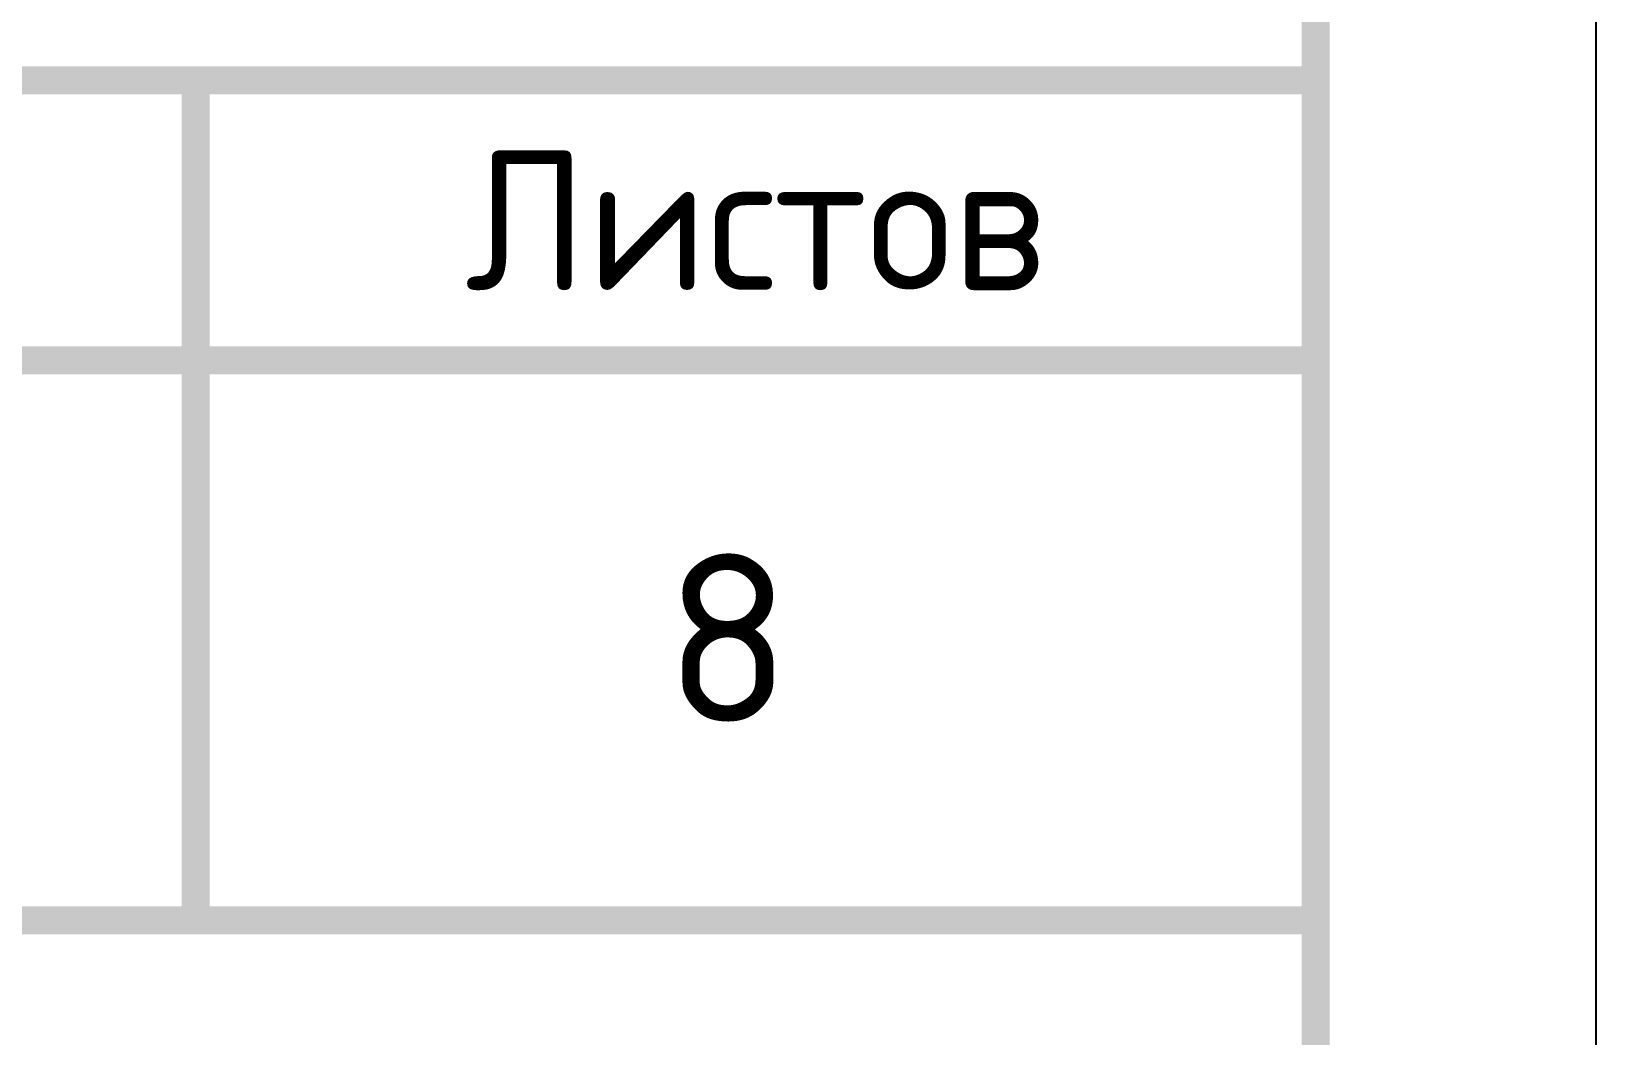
# Model space of a CAD drawing. Header units: millimetres. Extents: x 1601 to 15402, y -324 to 12625.
# Drawn here: x 6981.71 to 7009.65, y 2843.53 to 2861.46 of the extents above; entities that cross this region are included whole.
import ezdxf
from ezdxf.enums import TextEntityAlignment as Align

# ---------------------------------------------------------------- set-up
doc = ezdxf.new("R2010")
doc.units = ezdxf.units.MM
doc.styles.add('-ISOCPEUR-', font='isocpeur.TTF')
doc.styles.add('GOST', font='GOST Common.ttf')

msp = doc.modelspace()

# ---------------------------------------------------------------- linework, layer by layer
msp.add_lwpolyline([(6589.6472, 3122.5891), (7009.6472, 3122.5891), (7009.6472, 2825.5891), (6589.6472, 2825.5891)], close=True)
at = {"const_width": 0.5}
msp.add_lwpolyline([(6609.6472, 3117.5891), (7004.6472, 3117.5891), (7004.6472, 2830.5891), (6609.6472, 2830.5891)], close=True, dxfattribs=at)
for points in [[(6819.6472, 2860.5891), (7004.6472, 2860.5891)], [(6984.6472, 2860.5891), (6984.6472, 2845.5891)], [(6954.6472, 2855.5891), (7004.6472, 2855.5891)], [(6884.6472, 2845.5891), (7004.6472, 2845.5891)]]:
    msp.add_lwpolyline(points, dxfattribs=at)

# ---------------------------------------------------------------- texts
at = {"style": 'GOST'}
msp.add_text('Листов', height=2.5, dxfattribs=at).set_placement((6994.6472, 2858.0891), align=Align.MIDDLE_CENTER)
at = {"style": '-ISOCPEUR-', "flags": 8}
msp.add_attdef('8', text='*', height=3, dxfattribs=at).set_placement((6994.1522, 2850.6285), align=Align.MIDDLE_CENTER)

doc.saveas('drawing.dxf')
